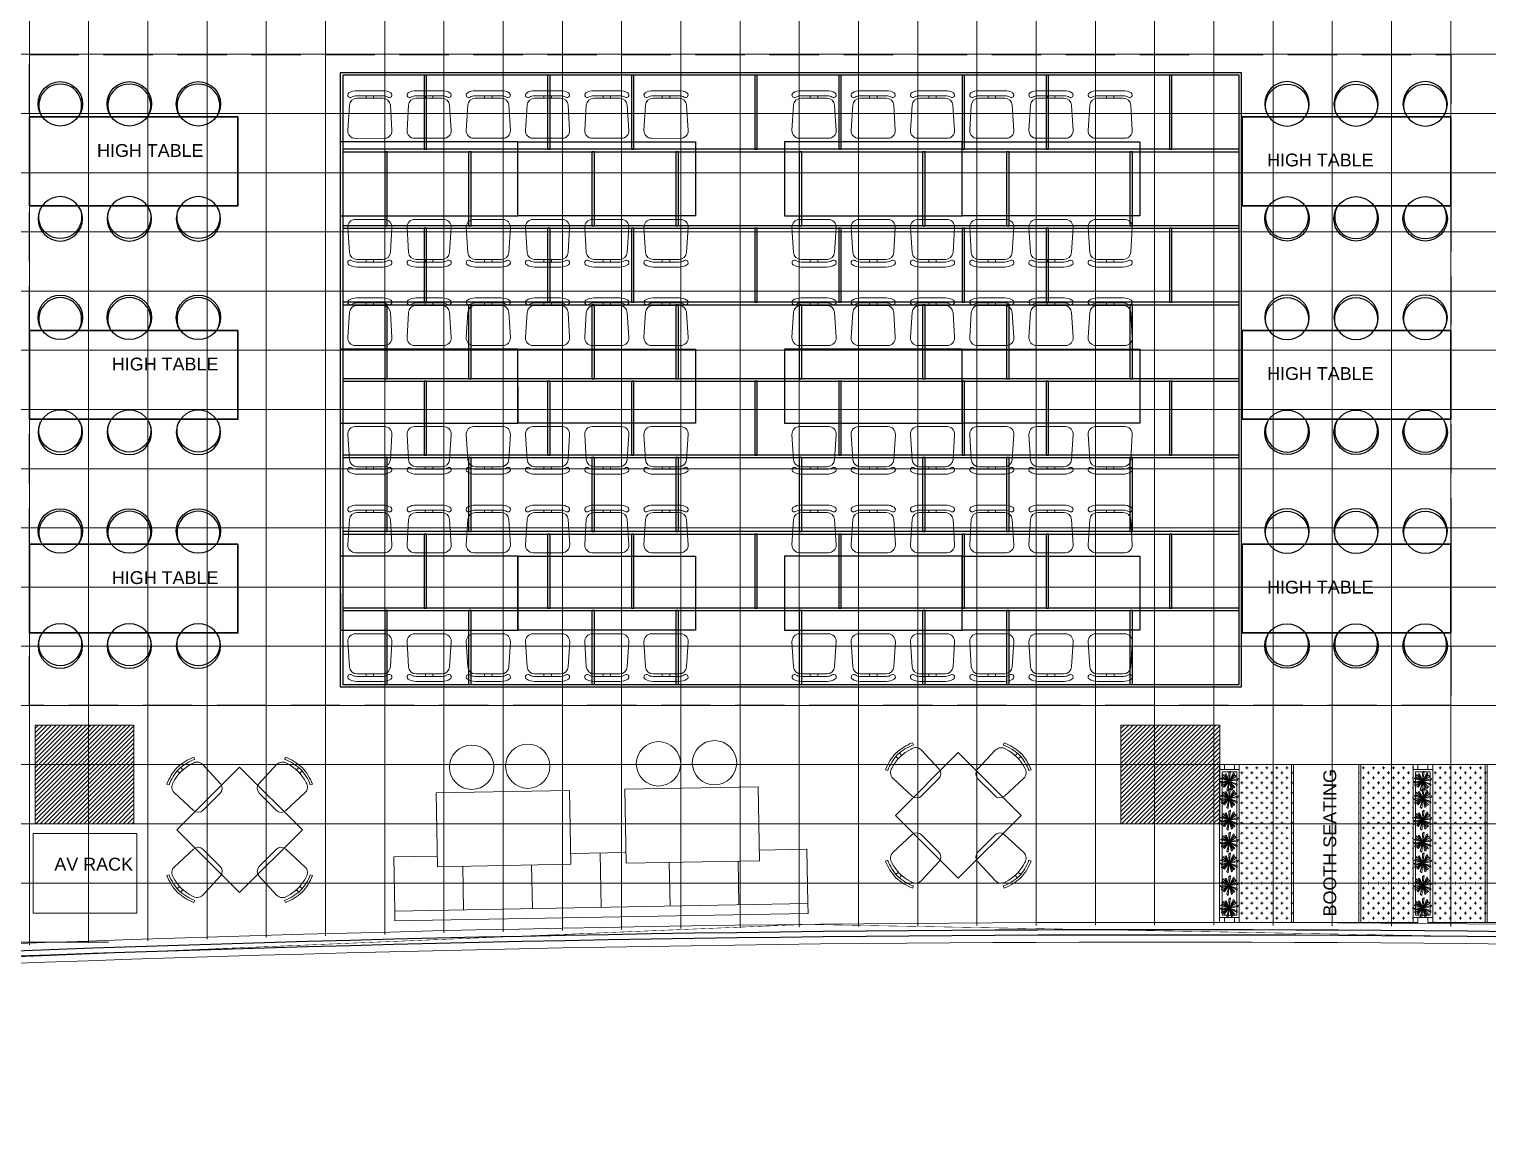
# Model space of a CAD drawing. Header units: millimetres. Extents: x 2335845 to 2509607, y 289014 to 361737.
# Drawn here: x 2360984 to 2375761, y 290702 to 301757 of the extents above; entities that cross this region are included whole.
import ezdxf

# ---------------------------------------------------------------- set-up
doc = ezdxf.new("R2010")
doc.units = ezdxf.units.MM
doc.linetypes.add('DASHED', pattern=[0.75, 0.5, -0.25])
for name, color, linetype in [('A-PLAN -GLASS FRAME', 4, 'Continuous'), ('CEILING', 7, 'Continuous'), ('FLOOR MARK', 7, 'Continuous'), ('I-FURN', 7, 'Continuous'), ('ROOM TEXT', 3, 'Continuous')]:
    doc.layers.add(name, color=color, linetype=linetype)
for name, color, linetype, lineweight in [('A-PLAN-COLUMN', 3, 'Continuous', 0), ('A-PLAN-RCC-HATCH', 8, 'Continuous', 13), ('A-PLAN-THIN', 251, 'Continuous', 15), ('AR_01_FURN_LOOSE', 20, 'Continuous', 18), ('AR_FURNITURE_MODULAR', 20, 'Continuous', 18), ('FR-Bushes', 75, 'Continuous', 0), ('IN-FURN-CHAR', 8, 'Continuous', 9), ('TOA-FL-TILE-2', 8, 'Continuous', 5), ('TOA-FL-TILE-3', 8, 'Continuous', 5), ('TOA-PLANTS', 72, 'Continuous', 9)]:
    doc.layers.add(name, color=color, linetype=linetype, lineweight=lineweight)
doc.styles.add('2MM', font='arial.ttf')
pattern_1 = [(360, (2024933.19, 288833.79), (50.8, 50.8), [25.4, -76.2]), (90, (2024945.89, 288821.09), (-50.8, 50.8), [25.4, -76.2])]
pattern_2 = [(360, (2025073.19, 288833.79), (50.8, 50.8), [25.4, -76.2]), (90, (2025085.89, 288821.09), (-50.8, 50.8), [25.4, -76.2])]
pattern_3 = [(360, (2027033.19, 288833.79), (50.8, 50.8), [25.4, -76.2]), (90, (2027045.89, 288821.09), (-50.8, 50.8), [25.4, -76.2])]

# ---------------------------------------------------------------- blocks, each defined once
blk = doc.blocks.new('Columns')
at = {"layer": 'A-PLAN-RCC-HATCH'}
h = blk.add_hatch(dxfattribs=at)
h.set_pattern_fill('ANSI31', color=256, scale=250, style=0)
h.set_pattern_definition([(45, (425397.9, -623762.232), (-22.0970869, 22.0970869), [])])
h.paths.add_polyline_path([(-15160, -31463), (-14160, -31463), (-14160, -30463), (-15160, -30463)])
h = blk.add_hatch(dxfattribs=at)
h.set_pattern_fill('ANSI31', color=256, scale=250, style=0)
h.set_pattern_definition([(45, (436397.9, -623762.232), (-22.0970869, 22.0970869), [])])
h.paths.add_polyline_path([(-4160, -31463), (-3160, -31463), (-3160, -30463), (-4160, -30463)])
at = {"layer": 'A-PLAN-COLUMN', "elevation": 0}
for points in [[(-15160, -31463), (-14160, -31463), (-14160, -30463), (-15160, -30463)], [(-4160, -31463), (-3160, -31463), (-3160, -30463), (-4160, -30463)]]:
    blk.add_lwpolyline(points, close=True, dxfattribs=at)
blk = doc.blocks.new('FURNITURE - BAR STOOL')
blk.add_circle((0, 0), 225)
at = {"color": 8}
blk.add_arc((-17.1875, 0), 217.1875, 246.0089832, 113.9910168, dxfattribs=at)
blk = doc.blocks.new('A$C4BE956CD')
for p, q in [((13.99, 19), (3.63, 19)), ((0.27, 16.57), (0.27, 16.57)), ((13.99, 17), (3.63, 17)), ((13.99, 17), (3.63, 17)), ((7.31, 17), (7.31, 16)), ((10.31, 17), (10.31, 16)), ((17.34, 16.57), (17.34, 16.57))]:
    blk.add_line(p, q)
blk.add_lwpolyline([(3, 0), (14.61, 0, 0.432616), (17.61, 3.19), (16.98, 13.19, 0.396047), (13.99, 16), (3.63, 16, 0.396047), (0.63, 13.19), (0.01, 3.19, 0.432616)], format="xyb", close=True)
for centre, radius, start, end in [((1, 17.26), 1, 121.67487, 223.21183), ((3.63, 13), 6, 90, 121.67487), ((13.99, 13), 6, 58.32513, 90), ((16.61, 17.26), 1, 316.78817, 58.32513), ((1, 17.26), 1, 223.21183, 301.67487), ((3.63, 13), 4, 90, 121.67487), ((13.99, 13), 4, 58.32513, 90), ((16.61, 17.26), 1, 238.32513, 316.78817)]:
    blk.add_arc(centre, radius, start, end)
blk = doc.blocks.new('CAFETERIA 6 SEATER TABLE')
at = {"ltscale": 0.5}
blk.add_lwpolyline([(89711, -593689), (90461, -593689), (90461, -595489), (89711, -595489)], close=True, dxfattribs=at)
at = {"layer": 'IN-FURN-CHAR', "ltscale": 3, "yscale": 25.40000000028265}
for p, xscale, zscale, rotation in [((89675, -593766), -25.40000000028265, 25.40000000028264, 90), ((90497, -593766), 25.40000000028265, 25.40000000028265, 270), ((89675, -594366), -25.40000000028265, 25.40000000028264, 90), ((90497, -594366), 25.40000000028265, 25.40000000028265, 270), ((89675, -594966), -25.40000000028265, 25.40000000028264, 90), ((90497, -594966), 25.40000000028265, 25.40000000028265, 270)]:
    blk.add_blockref('A$C4BE956CD', p, dxfattribs=dict(at, xscale=xscale, zscale=zscale, rotation=rotation))
blk = doc.blocks.new('A$C2BBD5778')
for p, q in [((12.19, 22.45), (11.87, 23.29)), ((22.44, 12.73), (15.26, 20.47)), ((11.75, 1.99), (3.99, 9.14)), ((15.49, 2.07), (22.38, 8.99))]:
    blk.add_line(p, q)
at = {"elevation": 0}
for points in [[(5.21, 17.81), (6.2, 16.9)], [(6.6, 19.2), (7.51, 18.21)], [(1.15, 12.51), (1.99, 12.2)]]:
    blk.add_lwpolyline(points, dxfattribs=at)
for centre, radius, start, end in [((19.09, 4.29), 20.33, 110.80709, 132.95275), ((20.18, 5.38), 20.33, 137.315, 159.46066), ((20.18, 5.38), 19.43, 137.41609, 159.46066), ((18.84, 5.49), 17.04, 116.33423, 153.26225), ((19.09, 4.29), 19.43, 110.80709, 132.85166), ((13.1, 18.23), 3.11, 46.01625, 125.53787), ((6.34, 11.37), 3.25, 146.74264, 223.40987), ((20.47, 10.9), 2.7, 315.13388, 42.90642), ((13.58, 3.98), 2.7, 227.36134, 315.13388)]:
    blk.add_arc(centre, radius, start, end)
blk = doc.blocks.new('A$C2C376B47')
at = {"layer": 'AR_FURNITURE_MODULAR'}
blk.add_lwpolyline([(736, 100), (1373, 736), (736, 1373), (100, 736)], close=True, dxfattribs=at)
at = {"layer": 'AR_FURNITURE_MODULAR', "color": 8, "yscale": 25.39999999920838, "zscale": 25.39999999920838}
for p, xscale, rotation in [((-30, 882, 0), 25.39999999920838, 359.866122586408), ((1502, 882, 0), -25.39999999920838, 0.1338774135920463), ((591, -30, 0), 25.39999999920838, 89.86612258640808), ((882, -30, 0), -25.39999999920838, 270.1338774135921)]:
    blk.add_blockref('A$C2BBD5778', p, dxfattribs=dict(at, xscale=xscale, rotation=rotation))
blk = doc.blocks.new('A$C36760ACF')
at = {"layer": 'FR-Bushes', "color": 82}
for p, q in [((108, 554), (164, 585)), ((304, 343), (108, 554)), ((304, 343), (164, 585)), ((188, 620), (229, 653)), ((304, 343), (188, 620)), ((304, 343), (229, 653)), ((304, 343), (339, 686)), ((304, 343), (388, 643)), ((304, 343), (464, 556)), ((304, 343), (507, 536)), ((304, 343), (571, 508)), ((339, 686), (388, 643)), ((464, 556), (507, 536)), ((571, 508), (563, 429)), ((304, 343), (0, 253)), ((13, 306), (0, 253)), ((304, 343), (13, 306)), ((304, 343), (29, 499)), ((29, 445), (29, 499)), ((304, 343), (29, 445)), ((304, 343), (65, 181)), ((65, 181), (112, 139)), ((304, 343), (112, 139)), ((304, 343), (127, 99)), ((127, 99), (160, 58)), ((304, 343), (160, 58)), ((304, 343), (259, 0)), ((259, 0), (317, 31)), ((304, 343), (563, 429)), ((304, 343), (568, 399)), ((304, 343), (610, 355)), ((304, 343), (317, 31)), ((304, 343), (411, 98)), ((304, 343), (457, 108)), ((304, 343), (526, 120)), ((304, 343), (536, 198)), ((304, 343), (548, 227)), ((304, 343), (599, 261)), ((411, 98), (457, 108)), ((526, 120), (536, 198)), ((548, 227), (599, 261)), ((568, 399), (610, 355))]:
    blk.add_line(p, q, dxfattribs=at)

msp = doc.modelspace()

# ---------------------------------------------------------------- hatches: boundary and pattern name
at = {"layer": 'AR_FURNITURE_MODULAR'}
h = msp.add_hatch(dxfattribs=at)
h.set_pattern_fill('CROSS', color=8, scale=8, angle=360, style=0)
h.set_pattern_definition(pattern_2)
h.paths.add_polyline_path([(2373793.93, 292702.795), (2373243.93, 292702.795), (2373243.93, 294302.941), (2373793.93, 294302.941)])
h = msp.add_hatch(dxfattribs=at)
h.set_pattern_fill('CROSS', color=8, scale=8, angle=360, style=0)
h.set_pattern_definition(pattern_2)
h.paths.add_polyline_path([(2373793.93, 292702.795), (2373243.93, 292702.795), (2373243.93, 294302.941), (2373793.93, 294302.941)])
h = msp.add_hatch(dxfattribs=at)
h.set_pattern_fill('CROSS', color=8, scale=8, angle=360, style=0)
h.set_pattern_definition(pattern_1)
h.paths.add_polyline_path([(2375003.93, 292702.795), (2374453.93, 292702.795), (2374453.93, 294302.941), (2375003.93, 294302.941)])
h = msp.add_hatch(dxfattribs=at)
h.set_pattern_fill('CROSS', color=8, scale=8, angle=360, style=0)
h.set_pattern_definition(pattern_1)
h.paths.add_polyline_path([(2375003.93, 292702.795), (2374453.93, 292702.795), (2374453.93, 294302.941), (2375003.93, 294302.941)])
h = msp.add_hatch(dxfattribs=at)
h.set_pattern_fill('CROSS', color=8, scale=8, angle=360, style=0)
h.set_pattern_definition(pattern_3)
h.paths.add_polyline_path([(2375753.93, 292702.795), (2375203.93, 292702.795), (2375203.93, 294302.941), (2375753.93, 294302.941)])
h = msp.add_hatch(dxfattribs=at)
h.set_pattern_fill('CROSS', color=8, scale=8, angle=360, style=0)
h.set_pattern_definition(pattern_3)
h.paths.add_polyline_path([(2375753.93, 292702.795), (2375203.93, 292702.795), (2375203.93, 294302.941), (2375753.93, 294302.941)])
at = {"layer": 'TOA-FL-TILE-2', "true_color": 0x5e67af}
h = msp.add_hatch(dxfattribs=at)
h.set_pattern_fill('_USER', color=165, scale=600, double=1, pattern_type=0)
h.set_pattern_definition([(0, (2360385.7, 304501.64), (0, 600), []), (90, (2360385.7, 304501.64), (-600, 4e-14), [])])
h.paths.add_polyline_path([(2375385.714, 301501.64), (2375385.714, 294901.637), (2360985.727, 294901.637), (2360985.714, 301501.637)])
at = {"layer": 'TOA-FL-TILE-3'}
h = msp.add_hatch(dxfattribs=at)
h.set_pattern_fill('_USER', color=253, scale=600, double=1, pattern_type=0)
h.set_pattern_definition([(0, (2357985.7, 306901.64), (0, 600), []), (90, (2357985.7, 306901.64), (-600, 4e-14), [])])
h.paths.add_polyline_path([(2367585.714, 306904.403), (2360985.727, 306903.711), (2360985.727, 302699.07), (2367585.714, 302699.763)], flags=17)
edge = h.paths.add_edge_path(flags=16)
edge.add_line((2361443.619, 301499.697), (2375246.92, 301499.697))
edge.add_arc((2374696.248, 301062.795), 702.939, 11.2305438, 38.4284407, ccw=False)
edge.add_line((2375385.727, 301199.697), (2375385.727, 295200.745))
edge.add_arc((2375087.434, 295199.933), 298.294, -90.1357827, 0.1559458, ccw=False)
edge.add_line((2375086.727, 294901.64), (2361443.619, 294900.745))
edge.add_arc((2361668.237, 295743.023), 871.714, 218.4683474, 255.0678575, ccw=False)
edge.add_line((2360985.727, 295200.745), (2360985.727, 301199.697))
edge.add_arc((2361668.237, 300657.419), 871.714, 104.9321425, 141.5316526, ccw=False)
h.paths.add_polyline_path([(2385585.726, 306901.625), (2384044.683, 306901.625), (2384044.683, 304701.624), (2372044.683, 304701.624), (2372044.682, 306901.61), (2370585.713, 306901.625), (2370585.714, 302691.494), (2385585.728, 302691.494)], flags=16)
h.paths.add_polyline_path([(2388585.727, 306905.815), (2395185.714, 306905.815), (2395185.714, 302735.166), (2388585.727, 302735.166)], flags=17)
edge = h.paths.add_edge_path(flags=16)
edge.add_line((2381085.727, 294901.64), (2395185.727, 294901.637))
edge.add_line((2395185.727, 294901.637), (2395185.727, 301214.879))
edge.add_arc((2394379.187, 300406.596), 1141.854, 45.0618798, 73.270422)
edge.add_line((2394707.875, 301500.119), (2381061.98, 301500.699))
edge.add_arc((2381085.982, 301201.086), 300.572, 94.5801913, 177.3698138)
edge.add_line((2380785.727, 301214.879), (2380785.727, 295219.957))
edge.add_arc((2381114.134, 295228.94), 328.53, 181.5667235, 265.0395689)
edge = h.paths.add_edge_path(flags=16)
edge.add_line((2396947.437, 304501.637), (2403023.991, 304501.637))
edge.add_arc((2403124.87, 304939.657), 449.487, 257.0306227, 388.1366233)
edge.add_line((2403585.714, 305151.624), (2403585.714, 306900.873))
edge.add_line((2403585.714, 306900.873), (2396385.713, 306901.631))
edge.add_line((2396385.713, 306901.631), (2396385.715, 305151.624))
edge.add_arc((2396864.29, 304997.497), 502.782, 162.1486296, 279.5188754)
h.paths.add_polyline_path([(2396385.714, 294901.64), (2396385.714, 301501.637), (2403585.713, 301501.637), (2403585.713, 294901.637)], flags=16)
edge = h.paths.add_edge_path()
edge.add_line((2357985.714, 306901.626), (2357985.73, 303901.639))
edge.add_line((2357985.73, 303901.639), (2359785.722, 303901.635))
edge.add_line((2359785.722, 303901.635), (2359785.714, 295501.637))
edge.add_line((2359785.714, 295501.637), (2357885.725, 295501.637))
edge.add_line((2357885.725, 295501.637), (2357884.218, 295843.515))
edge.add_line((2357884.218, 295843.515), (2352910.328, 295843.52))
edge.add_line((2352910.328, 295843.52), (2352911.835, 294601.622))
edge.add_line((2352911.835, 294601.622), (2351044.683, 294601.622))
edge.add_line((2351044.683, 294601.622), (2351044.683, 293701.624))
edge.add_line((2351044.683, 293701.624), (2350244.683, 293701.624))
edge.add_line((2350244.683, 293701.624), (2350244.683, 291915.217))
edge.add_arc((2372334.758, -28802.036), 321477.103, 83.98092871, 93.94014429, ccw=False)
edge.add_line((2406044.683, 290902.779), (2406044.683, 296951.624))
edge.add_line((2406044.683, 296951.624), (2405044.683, 296951.624))
edge.add_line((2405044.683, 296951.624), (2405044.633, 306905.059))
edge.add_line((2405044.633, 306905.059), (2387537.951, 306905.039))
edge.add_line((2387537.951, 306905.039), (2387537.947, 307005.814))
edge.add_line((2387537.947, 307005.814), (2386486.979, 307003.831))
edge.add_line((2386486.979, 307003.831), (2386485.042, 306905.037))
edge.add_line((2386485.042, 306905.037), (2384044.683, 306905.035))
edge.add_line((2384044.683, 306905.035), (2384044.684, 305701.624))
edge.add_line((2384044.684, 305701.624), (2383044.683, 305701.624))
edge.add_line((2383044.683, 305701.624), (2383044.683, 304801.624))
edge.add_line((2383044.683, 304801.624), (2373044.683, 304801.624))
edge.add_line((2373044.683, 304801.624), (2373044.683, 305701.624))
edge.add_line((2373044.683, 305701.624), (2372044.683, 305701.624))
edge.add_line((2372044.683, 305701.624), (2372044.682, 306901.628))
edge.add_line((2372044.682, 306901.628), (2369610.529, 306901.551))
edge.add_line((2369610.529, 306901.551), (2369610.532, 307002.744))
edge.add_line((2369610.532, 307002.744), (2368560.531, 307002.665))
edge.add_line((2368560.531, 307002.665), (2368560.527, 306901.51))
edge.add_line((2368560.527, 306901.51), (2357985.714, 306901.644))

# ---------------------------------------------------------------- linework, layer by layer
at = {"const_width": 5}
msp.add_lwpolyline([(2408344.683, 341505.727, 0.026433639), (2350244.683, 339753.79), (2350261.051, 326701.624), (2344944.683, 326701.624), (2344944.683, 305701.701), (2351044.677, 305701.666), (2351044.683, 304701.624), (2350244.683, 304701.624), (2350244.683, 291915.217, -0.044539915), (2406044.683, 290902.779)], format="xyb", dxfattribs=at)
at = {"layer": 'A-PLAN -GLASS FRAME', "color": 4, "ltscale": 500, "elevation": 0}
msp.add_lwpolyline([(2405969.683, 290835.407, 0.044430372), (2350319.683, 291845.345), (2350319.683, 291795.22, -0.044437483), (2405969.683, 290785.12)], format="xyb", close=True, dxfattribs=at)
at = {"layer": 'A-PLAN-THIN', "elevation": 0}
msp.add_lwpolyline([(2406044.683, 290902.779, 0.044539915), (2350244.683, 291915.217), (2350244.683, 291714.713, -0.044568436), (2406044.683, 290701.624), (2406044.683, 293701.624)], format="xyb", dxfattribs=at)
at = {"layer": 'AR_01_FURN_LOOSE', "ltscale": 400}
for p, q in [((2366769.743, 293405.813), (2366779.846, 292855.906)), ((2365376.499, 293271.517), (2365384.605, 292830.273)), ((2366074.119, 293284.333), (2366082.225, 292843.09)), ((2367469.36, 293309.966), (2367477.466, 292868.722)), ((2368166.98, 293322.782), (2368175.086, 292881.539))]:
    msp.add_line(p, q, dxfattribs=at)
for points in [[(2367033.341, 293301.956), (2367019.565, 294051.829), (2368369.337, 294076.627), (2368383.113, 293326.753)], [(2366470.327, 293291.612), (2366456.55, 294041.486), (2365106.778, 294016.688), (2365120.554, 293266.815)], [(2364686.985, 292817.457), (2368872.707, 292894.355), (2368874.543, 292794.372), (2364688.822, 292717.474)]]:
    msp.add_lwpolyline(points, close=True, dxfattribs=at)
for points in [[(2368381.117, 293435.417), (2368862.604, 293444.262), (2368872.707, 292894.355), (2364686.985, 292817.457), (2364676.882, 293367.364), (2365118.558, 293375.478)], [(2366468.33, 293400.276), (2367031.345, 293410.619)]]:
    msp.add_lwpolyline(points, dxfattribs=at)
for centre in [(2367359.302, 294310.498), (2367927.051, 294320.823), (2365467.403, 294275.74), (2366035.151, 294286.066)]:
    msp.add_circle(centre, 225, dxfattribs=at)
at = {"layer": 'AR_FURNITURE_MODULAR', "linetype": 'Continuous', "lineweight": 30, "elevation": 0}
for points in [[(2363098.807, 300867.228), (2360985.727, 300867.228), (2360985.727, 299967.228), (2363098.807, 299967.228)], [(2373272.647, 300867.228), (2375385.727, 300867.228), (2375385.727, 299967.228), (2373272.647, 299967.228)], [(2363098.807, 298702.568), (2360985.727, 298702.568), (2360985.727, 297802.568), (2363098.807, 297802.568)], [(2373272.647, 298702.568), (2375385.727, 298702.568), (2375385.727, 297802.568), (2373272.647, 297802.568)], [(2363098.807, 296537.908), (2360985.727, 296537.908), (2360985.727, 295637.908), (2363098.807, 295637.908)], [(2373272.647, 296537.908), (2375385.727, 296537.908), (2375385.727, 295637.908), (2373272.647, 295637.908)]]:
    msp.add_lwpolyline(points, close=True, dxfattribs=at)
at = {"layer": 'AR_FURNITURE_MODULAR', "elevation": 0}
for points in [[(2373043.93, 294252.941), (2373093.93, 294252.941), (2373093.93, 294302.941), (2373043.93, 294302.941)], [(2373043.93, 294252.941), (2373243.93, 294252.941), (2373243.93, 292752.795), (2373043.93, 292752.795)], [(2373068.93, 294227.941), (2373218.93, 294227.941), (2373218.93, 292777.795), (2373068.93, 292777.795)], [(2373193.93, 294252.941), (2373243.93, 294252.941), (2373243.93, 294302.941), (2373193.93, 294302.941)], [(2373793.93, 292702.795), (2373243.93, 292702.795), (2373243.93, 294302.941), (2373793.93, 294302.941)], [(2373793.93, 292702.795), (2373243.93, 292702.795), (2373243.93, 294302.941), (2373793.93, 294302.941)], [(2374473.93, 292702.795), (2373773.93, 292702.795), (2373773.93, 294302.941), (2374473.93, 294302.941)], [(2375003.93, 292702.795), (2374453.93, 292702.795), (2374453.93, 294302.941), (2375003.93, 294302.941)], [(2375003.93, 292702.795), (2374453.93, 292702.795), (2374453.93, 294302.941), (2375003.93, 294302.941)], [(2375003.93, 294252.941), (2375053.93, 294252.941), (2375053.93, 294302.941), (2375003.93, 294302.941)], [(2375003.93, 294252.941), (2375203.93, 294252.941), (2375203.93, 292752.795), (2375003.93, 292752.795)], [(2375028.93, 294227.941), (2375178.93, 294227.941), (2375178.93, 292777.795), (2375028.93, 292777.795)], [(2375153.93, 294252.941), (2375203.93, 294252.941), (2375203.93, 294302.941), (2375153.93, 294302.941)], [(2375753.93, 292702.795), (2375203.93, 292702.795), (2375203.93, 294302.941), (2375753.93, 294302.941)], [(2375753.93, 292702.795), (2375203.93, 292702.795), (2375203.93, 294302.941), (2375753.93, 294302.941)], [(2376433.93, 292702.795), (2375733.93, 292702.795), (2375733.93, 294302.941), (2376433.93, 294302.941)], [(2373043.93, 292702.795), (2373093.93, 292702.795), (2373093.93, 292752.795), (2373043.93, 292752.795)], [(2373193.93, 292702.795), (2373243.93, 292702.795), (2373243.93, 292752.795), (2373193.93, 292752.795)], [(2375003.93, 292702.795), (2375053.93, 292702.795), (2375053.93, 292752.795), (2375003.93, 292752.795)], [(2375153.93, 292702.795), (2375203.93, 292702.795), (2375203.93, 292752.795), (2375153.93, 292752.795)]]:
    msp.add_lwpolyline(points, close=True, dxfattribs=at)
at = {"layer": 'AR_FURNITURE_MODULAR'}
msp.add_lwpolyline([(2361024.764, 293602.984), (2362074.94, 293602.984), (2362074.94, 292794.905), (2361024.764, 292794.905)], close=True, dxfattribs=at)
at = {"layer": 'CEILING', "color": 251, "true_color": 0x636466, "elevation": 0}
for points in [[(2373266.967, 301314.136), (2364135.754, 301314.136), (2364135.754, 295089.136), (2373266.967, 295089.136)], [(2373241.967, 301289.136), (2364160.754, 301289.136), (2364160.754, 295114.136), (2373241.967, 295114.136)], [(2365010.754, 301289.136), (2364985.754, 301289.136), (2364985.754, 300539.136), (2365010.754, 300539.136)], [(2366260.754, 301289.136), (2366235.754, 301289.136), (2366235.754, 300539.136), (2366260.754, 300539.136)], [(2367110.754, 301289.136), (2367085.754, 301289.136), (2367085.754, 300539.136), (2367110.754, 300539.136)], [(2368360.754, 301289.136), (2368335.754, 301289.136), (2368335.754, 300539.136), (2368360.754, 300539.136)], [(2369210.754, 301289.136), (2369185.754, 301289.136), (2369185.754, 300539.136), (2369210.754, 300539.136)], [(2370460.754, 301289.136), (2370435.754, 301289.136), (2370435.754, 300539.136), (2370460.754, 300539.136)], [(2371310.754, 301289.136), (2371285.754, 301289.136), (2371285.754, 300539.136), (2371310.754, 300539.136)], [(2372560.754, 301289.136), (2372535.754, 301289.136), (2372535.754, 300539.136), (2372560.754, 300539.136)], [(2364160.754, 300514.136), (2373241.967, 300514.136), (2373241.967, 300539.136), (2364160.754, 300539.136)], [(2364610.754, 300514.136), (2364585.754, 300514.136), (2364585.754, 299764.136), (2364610.754, 299764.136)], [(2365460.754, 300514.136), (2365435.754, 300514.136), (2365435.754, 299764.136), (2365460.754, 299764.136)], [(2366710.754, 300514.136), (2366685.754, 300514.136), (2366685.754, 299764.136), (2366710.754, 299764.136)], [(2367560.754, 300514.136), (2367535.754, 300514.136), (2367535.754, 299764.136), (2367560.754, 299764.136)], [(2368810.754, 300514.136), (2368785.754, 300514.136), (2368785.754, 299764.136), (2368810.754, 299764.136)], [(2370060.754, 300514.136), (2370035.754, 300514.136), (2370035.754, 299764.136), (2370060.754, 299764.136)], [(2370910.754, 300514.136), (2370885.754, 300514.136), (2370885.754, 299764.136), (2370910.754, 299764.136)], [(2372160.754, 300514.136), (2372135.754, 300514.136), (2372135.754, 299764.136), (2372160.754, 299764.136)], [(2364160.754, 299739.136), (2373241.967, 299739.136), (2373241.967, 299764.136), (2364160.754, 299764.136)], [(2365010.754, 299739.136), (2364985.754, 299739.136), (2364985.754, 298989.136), (2365010.754, 298989.136)], [(2366260.754, 299739.136), (2366235.754, 299739.136), (2366235.754, 298989.136), (2366260.754, 298989.136)], [(2367110.754, 299739.136), (2367085.754, 299739.136), (2367085.754, 298989.136), (2367110.754, 298989.136)], [(2368360.754, 299739.136), (2368335.754, 299739.136), (2368335.754, 298989.136), (2368360.754, 298989.136)], [(2369210.754, 299739.136), (2369185.754, 299739.136), (2369185.754, 298989.136), (2369210.754, 298989.136)], [(2370460.754, 299739.136), (2370435.754, 299739.136), (2370435.754, 298989.136), (2370460.754, 298989.136)], [(2371310.754, 299739.136), (2371285.754, 299739.136), (2371285.754, 298989.136), (2371310.754, 298989.136)], [(2372560.754, 299739.136), (2372535.754, 299739.136), (2372535.754, 298989.136), (2372560.754, 298989.136)], [(2364160.754, 298964.136), (2373241.967, 298964.136), (2373241.967, 298989.136), (2364160.754, 298989.136)], [(2364610.754, 298964.136), (2364585.754, 298964.136), (2364585.754, 298214.136), (2364610.754, 298214.136)], [(2365460.754, 298964.136), (2365435.754, 298964.136), (2365435.754, 298214.136), (2365460.754, 298214.136)], [(2366710.754, 298964.136), (2366685.754, 298964.136), (2366685.754, 298214.136), (2366710.754, 298214.136)], [(2367560.754, 298964.136), (2367535.754, 298964.136), (2367535.754, 298214.136), (2367560.754, 298214.136)], [(2368810.754, 298964.136), (2368785.754, 298964.136), (2368785.754, 298214.136), (2368810.754, 298214.136)], [(2370060.754, 298964.136), (2370035.754, 298964.136), (2370035.754, 298214.136), (2370060.754, 298214.136)], [(2370910.754, 298964.136), (2370885.754, 298964.136), (2370885.754, 298214.136), (2370910.754, 298214.136)], [(2372160.754, 298964.136), (2372135.754, 298964.136), (2372135.754, 298214.136), (2372160.754, 298214.136)], [(2364160.754, 298189.136), (2373241.967, 298189.136), (2373241.967, 298214.136), (2364160.754, 298214.136)], [(2365010.754, 298188.964), (2364985.754, 298188.964), (2364985.754, 297439.136), (2365010.754, 297439.136)], [(2366260.754, 298188.964), (2366235.754, 298188.964), (2366235.754, 297439.136), (2366260.754, 297439.136)], [(2367110.754, 298188.964), (2367085.754, 298188.964), (2367085.754, 297439.136), (2367110.754, 297439.136)], [(2368360.754, 298188.964), (2368335.754, 298188.964), (2368335.754, 297439.136), (2368360.754, 297439.136)], [(2369210.754, 298188.964), (2369185.754, 298188.964), (2369185.754, 297439.136), (2369210.754, 297439.136)], [(2370460.754, 298188.964), (2370435.754, 298188.964), (2370435.754, 297439.136), (2370460.754, 297439.136)], [(2371310.754, 298188.964), (2371285.754, 298188.964), (2371285.754, 297439.136), (2371310.754, 297439.136)], [(2372560.754, 298188.964), (2372535.754, 298188.964), (2372535.754, 297439.136), (2372560.754, 297439.136)], [(2364160.754, 297414.136), (2373241.967, 297414.136), (2373241.967, 297439.136), (2364160.754, 297439.136)], [(2364610.754, 297414.621), (2364585.754, 297414.621), (2364585.754, 296664.136), (2364610.754, 296664.136)], [(2365460.754, 297414.621), (2365435.754, 297414.621), (2365435.754, 296664.136), (2365460.754, 296664.136)], [(2366710.754, 297414.621), (2366685.754, 297414.621), (2366685.754, 296664.136), (2366710.754, 296664.136)], [(2367560.754, 297414.621), (2367535.754, 297414.621), (2367535.754, 296664.136), (2367560.754, 296664.136)], [(2368810.754, 297414.621), (2368785.754, 297414.621), (2368785.754, 296664.136), (2368810.754, 296664.136)], [(2370060.754, 297414.621), (2370035.754, 297414.621), (2370035.754, 296664.136), (2370060.754, 296664.136)], [(2370910.754, 297414.621), (2370885.754, 297414.621), (2370885.754, 296664.136), (2370910.754, 296664.136)], [(2372160.754, 297414.621), (2372135.754, 297414.621), (2372135.754, 296664.136), (2372160.754, 296664.136)], [(2364160.754, 296639.136), (2373241.967, 296639.136), (2373241.967, 296664.136), (2364160.754, 296664.136)], [(2365010.754, 296639.136), (2364985.754, 296639.136), (2364985.754, 295889.136), (2365010.754, 295889.136)], [(2366260.754, 296639.136), (2366235.754, 296639.136), (2366235.754, 295889.136), (2366260.754, 295889.136)], [(2367110.754, 296639.136), (2367085.754, 296639.136), (2367085.754, 295889.136), (2367110.754, 295889.136)], [(2368360.754, 296639.136), (2368335.754, 296639.136), (2368335.754, 295889.136), (2368360.754, 295889.136)], [(2369210.754, 296639.136), (2369185.754, 296639.136), (2369185.754, 295889.136), (2369210.754, 295889.136)], [(2370460.754, 296639.136), (2370435.754, 296639.136), (2370435.754, 295889.136), (2370460.754, 295889.136)], [(2371310.754, 296639.136), (2371285.754, 296639.136), (2371285.754, 295889.136), (2371310.754, 295889.136)], [(2372560.754, 296639.136), (2372535.754, 296639.136), (2372535.754, 295889.136), (2372560.754, 295889.136)], [(2364160.754, 295864.136), (2373241.967, 295864.136), (2373241.967, 295889.136), (2364160.754, 295889.136)], [(2364610.754, 295864.621), (2364585.754, 295864.621), (2364585.754, 295114.136), (2364610.754, 295114.136)], [(2365460.754, 295864.621), (2365435.754, 295864.621), (2365435.754, 295114.136), (2365460.754, 295114.136)], [(2366710.754, 295864.621), (2366685.754, 295864.621), (2366685.754, 295114.136), (2366710.754, 295114.136)], [(2367560.754, 295864.621), (2367535.754, 295864.621), (2367535.754, 295114.136), (2367560.754, 295114.136)], [(2368810.754, 295864.621), (2368785.754, 295864.621), (2368785.754, 295114.136), (2368810.754, 295114.136)], [(2370060.754, 295864.621), (2370035.754, 295864.621), (2370035.754, 295114.136), (2370060.754, 295114.136)], [(2370910.754, 295864.621), (2370885.754, 295864.621), (2370885.754, 295114.136), (2370910.754, 295114.136)], [(2372160.754, 295864.621), (2372135.754, 295864.621), (2372135.754, 295114.136), (2372160.754, 295114.136)]]:
    msp.add_lwpolyline(points, close=True, dxfattribs=at)
at = {"layer": 'FLOOR MARK', "linetype": 'DASHED', "ltscale": 1000, "elevation": 0}
msp.add_lwpolyline([(2375385.714, 301501.64), (2375385.714, 294901.637), (2360985.727, 294901.637), (2360985.714, 301501.637)], close=True, dxfattribs=at)

# ---------------------------------------------------------------- block references
at = {"layer": 'A-PLAN-COLUMN'}
msp.add_blockref('Columns', (2376204.978, 325164.617), dxfattribs=at)
at = {"layer": 'AR_FURNITURE_MODULAR', "xscale": -1, "rotation": 270.0000000001549}
for p in [(2369660.902, 293051.172), (2362380.329, 292905.036)]:
    msp.add_blockref('A$C2C376B47', p, dxfattribs=at)
at = {"layer": 'AR_FURNITURE_MODULAR', "xscale": 0.295700503286077, "yscale": 0.295700503286077, "zscale": 0.295700503286077, "rotation": 180}
for p in [(2373231.773, 294236.551), (2375191.773, 294236.551)]:
    msp.add_blockref('A$C36760ACF', p, dxfattribs=at)
at = {"layer": 'I-FURN', "linetype": 'Continuous', "extrusion": (0, 0, -1), "xscale": -1, "zscale": -1}
for p, rotation in [((-2361298.807, 301000.024), 270), ((-2361998.807, 301000.024), 270), ((-2362698.807, 301000.024), 270), ((-2373726.976, 299834.433, 0), 89.99999999999969), ((-2374426.976, 299834.433, 0), 89.99999999999969), ((-2375126.976, 299834.433, 0), 89.99999999999969), ((-2361298.807, 298835.363), 270), ((-2361998.807, 298835.363), 270), ((-2362698.807, 298835.363), 270), ((-2373726.976, 297669.773, 0), 89.99999999999969), ((-2374426.976, 297669.773, 0), 89.99999999999969), ((-2375126.976, 297669.773, 0), 89.99999999999969), ((-2361298.807, 296670.703), 270), ((-2361998.807, 296670.703), 270), ((-2362698.807, 296670.703), 270), ((-2373726.976, 295505.112, 0), 89.99999999999969), ((-2374426.976, 295505.112, 0), 89.99999999999969), ((-2375126.976, 295505.112, 0), 89.99999999999969)]:
    msp.add_blockref('FURNITURE - BAR STOOL', p, dxfattribs=dict(at, rotation=rotation))
at = {"layer": 'I-FURN', "linetype": 'Continuous', "extrusion": (0, 0, -1), "zscale": -1}
for p, rotation in [((-2373726.976, 301000.024, 0), 90.00000000000001), ((-2374426.976, 301000.024, 0), 90.00000000000001), ((-2375126.976, 301000.024, 0), 90.00000000000001), ((-2361298.807, 299834.433), 270.0000000000002), ((-2361998.807, 299834.433), 270.0000000000002), ((-2362698.807, 299834.433), 270.0000000000002), ((-2373726.976, 298835.363, 0), 90.00000000000001), ((-2374426.976, 298835.363, 0), 90.00000000000001), ((-2375126.976, 298835.363, 0), 90.00000000000001), ((-2361298.807, 297669.773), 270.0000000000002), ((-2361998.807, 297669.773), 270.0000000000002), ((-2362698.807, 297669.773), 270.0000000000002), ((-2373726.976, 296670.703, 0), 90.00000000000001), ((-2374426.976, 296670.703, 0), 90.00000000000001), ((-2375126.976, 296670.703, 0), 90.00000000000001), ((-2361298.807, 295505.112), 270.0000000000002), ((-2361998.807, 295505.112), 270.0000000000002), ((-2362698.807, 295505.112), 270.0000000000002)]:
    msp.add_blockref('FURNITURE - BAR STOOL', p, dxfattribs=dict(at, rotation=rotation))
at = {"layer": 'I-FURN', "xscale": -1, "rotation": 270.0021136962639}
for p in [(2959628.518, 210175.306, 0), (2964128.485, 210175.334, 0), (2959628.551, 208075.306, 0), (2964128.518, 208075.334, 0), (2959628.634, 205975.306, 0), (2964128.601, 205975.334, 0)]:
    msp.add_blockref('CAFETERIA 6 SEATER TABLE', p, dxfattribs=at)
at = {"layer": 'I-FURN', "rotation": 89.99788630373611}
for p in [(1772242.969, 210175.306, 0), (1776743.003, 210175.334, 0), (1772243.003, 208075.306, 0), (1776743.036, 208075.334, 0), (1772243.086, 205975.306, 0), (1776743.119, 205975.334, 0)]:
    msp.add_blockref('CAFETERIA 6 SEATER TABLE', p, dxfattribs=at)
at = {"layer": 'TOA-PLANTS', "lineweight": 5, "xscale": 0.295700503286077, "yscale": 0.295700503286077, "zscale": 0.295700503286077, "rotation": 180}
for p in [(2373231.773, 294059.228), (2375191.773, 294059.228), (2373231.773, 293840.953), (2375191.773, 293840.953), (2373231.773, 293616.748), (2375191.773, 293616.748), (2373231.773, 293407.382), (2375191.773, 293407.382), (2373231.773, 293178.728), (2375191.773, 293178.728), (2373231.773, 292951.545), (2375191.773, 292951.545)]:
    msp.add_blockref('A$C36760ACF', p, dxfattribs=at)

# ---------------------------------------------------------------- texts
at = {"layer": 'ROOM TEXT', "char_height": 130, "width": 1489.94022, "style": '2MM'}
for s, insert, attachment_point in [('\\pxqc;HIGH TABLE', (2362956.251, 300592.094), 3), ('\\pxqc;HIGH TABLE', (2373319.532, 300495.721, 0), 1), ('\\pxqc;HIGH TABLE', (2363106.251, 298427.434), 3), ('\\pxqc;HIGH TABLE', (2373319.532, 298331.06, 0), 1), ('\\pxqc;HIGH TABLE', (2363106.251, 296262.774), 3), ('\\pxqc;HIGH TABLE', (2373319.532, 296166.4, 0), 1), ('\\pxqc;AV RACK', (2362382.463, 293358.346), 3)]:
    msp.add_mtext(s, dxfattribs=dict(at, insert=insert, attachment_point=attachment_point))
at = {"layer": 'ROOM TEXT', "insert": (2374095.343, 294784.678), "char_height": 130, "width": 2549.03342, "attachment_point": 3, "rotation": 90, "style": '2MM'}
msp.add_mtext('\\pxqc;BOOTH SEATING', dxfattribs=at)

doc.saveas('drawing.dxf')
